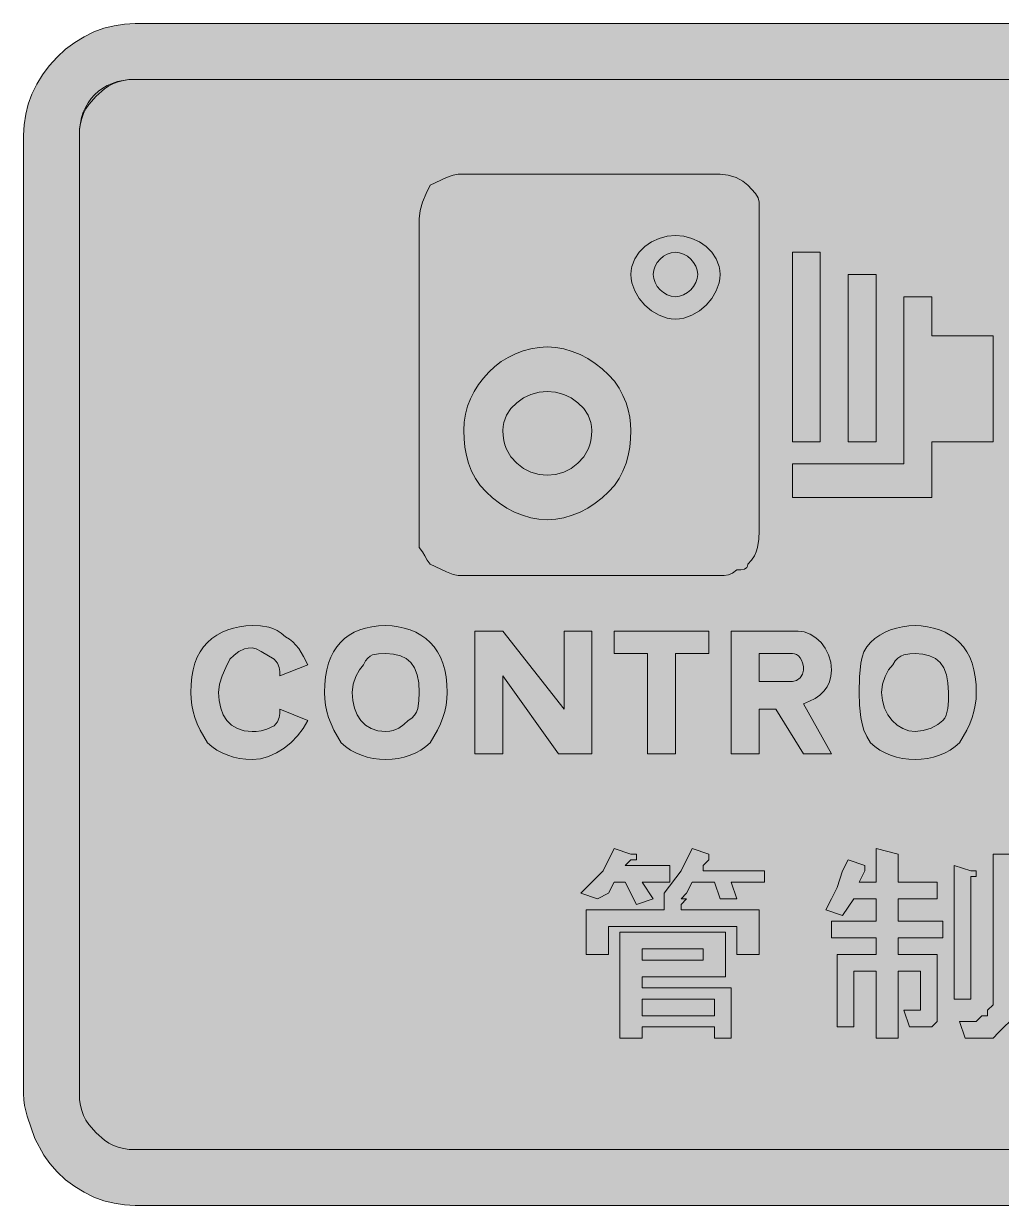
# Model space of a CAD drawing. Header units: metres. Extents: x 90 to 475, y 8 to 262.
# Drawn here: x 90.3 to 300.9, y 7.9 to 262.3 of the extents above; entities that cross this region are included whole.
import ezdxf

# ---------------------------------------------------------------- set-up
doc = ezdxf.new("R2010")
doc.units = ezdxf.units.M
for name, color, linetype, true_color in [('FILL_BLACK_000000', 7, 'Continuous', 0x000000), ('FILL_RED_FF0000', 7, 'Continuous', 0xff0000), ('FILL_WHITE_FFFFFF', 7, 'Continuous', 0xffffff)]:
    doc.layers.add(name, color=color, linetype=linetype, true_color=true_color)

msp = doc.modelspace()

# ---------------------------------------------------------------- hatches: boundary and pattern name
at = {"layer": 'FILL_BLACK_000000', "true_color": 0x000000}
h = msp.add_hatch(color=7, dxfattribs=at)
h.dxf.hatch_style = 1
h.paths.add_polyline_path([(245.16, 228.4), (246.27, 227.52), (247.92, 225.72), (248.46, 224.82), (248.67, 223.92), (248.67, 220.32), (248.67, 153.12), (248.63, 151.32), (248.37, 149.52), (248.08, 148.62), (247.66, 147.72), (247.06, 146.82), (246.27, 145.92), (246.22, 145.52), (246.06, 145.23), (245.52, 144.87), (244.75, 144.74), (243.87, 144.72), (242.97, 144.03), (242.07, 143.67), (241.17, 143.54), (240.27, 143.52), (183.87, 143.52), (182.76, 143.73), (181.32, 144.27), (177.87, 145.92), (177.16, 146.82), (176.67, 147.72), (176.18, 148.62), (175.47, 149.52), (175.47, 153.12), (175.47, 220.32), (175.68, 222.12), (176.22, 223.92), (176.99, 225.72), (177.87, 227.52), (181.32, 229.17), (182.76, 229.71), (183.87, 229.92), (240.27, 229.92), (242.05, 229.71), (243.72, 229.17), (245.16, 228.4)])
h.paths.add_polyline_path([(239.45, 211.66), (238.5, 213.09), (237.27, 214.32), (235.82, 215.33), (234.2, 216.08), (232.46, 216.56), (230.67, 216.72), (228.88, 216.56), (227.15, 216.08), (225.52, 215.33), (224.07, 214.32), (222.84, 213.09), (221.9, 211.66), (221.29, 210.06), (221.13, 209.21), (221.07, 208.32), (221.13, 207.42), (221.29, 206.53), (221.9, 204.79), (222.84, 203.17), (224.07, 201.72), (225.52, 200.49), (227.15, 199.54), (228.88, 198.94), (229.77, 198.78), (230.67, 198.72), (231.57, 198.78), (232.46, 198.94), (234.2, 199.54), (235.82, 200.49), (237.27, 201.72), (238.5, 203.17), (239.45, 204.79), (240.05, 206.53), (240.21, 207.42), (240.27, 208.32), (240.21, 209.21), (240.05, 210.06), (239.45, 211.66)], flags=16)
h.paths.add_polyline_path([(220.83, 177.61), (220.5, 179.15), (220.02, 180.72), (219.37, 182.29), (218.54, 183.83), (217.51, 185.32), (216.27, 186.72), (214.87, 188.01), (213.36, 189.18), (211.78, 190.2), (210.12, 191.07), (208.41, 191.77), (206.65, 192.29), (204.87, 192.61), (203.07, 192.72), (201.29, 192.62), (199.54, 192.34), (197.84, 191.88), (196.21, 191.26), (194.64, 190.48), (193.16, 189.56), (191.76, 188.5), (190.47, 187.32), (189.29, 186.03), (188.23, 184.63), (187.31, 183.15), (186.53, 181.58), (185.91, 179.95), (185.45, 178.25), (185.17, 176.5), (185.07, 174.72), (185.13, 172.92), (185.31, 171.14), (185.64, 169.38), (186.12, 167.67), (186.77, 166.01), (187.6, 164.43), (188.63, 162.92), (189.87, 161.52), (191.27, 160.23), (192.78, 159.06), (194.36, 158.04), (196.02, 157.17), (197.73, 156.47), (199.49, 155.95), (201.27, 155.63), (203.07, 155.52), (204.87, 155.63), (206.65, 155.95), (208.41, 156.47), (210.12, 157.17), (211.78, 158.04), (213.36, 159.06), (214.87, 160.23), (216.27, 161.52), (217.51, 162.92), (218.54, 164.43), (219.37, 166.01), (220.02, 167.67), (220.5, 169.38), (220.83, 171.14), (221.01, 172.92), (221.07, 174.72), (221.01, 176.12), (220.83, 177.61)], flags=16)
h = msp.add_hatch(color=7, dxfattribs=at)
h.dxf.hatch_style = 1
h.paths.add_polyline_path([(235.36, 207.42), (235.06, 206.56), (234.58, 205.75), (233.97, 205.02), (233.24, 204.41), (232.43, 203.93), (231.57, 203.63), (230.67, 203.52), (229.77, 203.63), (228.91, 203.93), (228.1, 204.41), (227.37, 205.02), (226.76, 205.75), (226.28, 206.56), (225.98, 207.42), (225.87, 208.32), (225.98, 209.22), (226.28, 210.08), (226.76, 210.89), (227.37, 211.62), (228.1, 212.23), (228.91, 212.71), (229.77, 213.01), (230.67, 213.12), (231.57, 213.01), (232.43, 212.71), (233.24, 212.23), (233.97, 211.62), (234.58, 210.89), (235.06, 210.08), (235.36, 209.22), (235.47, 208.32), (235.36, 207.42)])
h = msp.add_hatch(color=7, dxfattribs=at)
h.dxf.hatch_style = 1
h.paths.add_polyline_path([(261.87, 172.32), (255.87, 172.32), (255.87, 213.12), (261.87, 213.12), (261.87, 172.32)])
h = msp.add_hatch(color=7, dxfattribs=at)
h.dxf.hatch_style = 1
h.paths.add_polyline_path([(273.87, 172.32), (267.87, 172.32), (267.87, 208.32), (273.87, 208.32), (273.87, 172.32)])
h = msp.add_hatch(color=7, dxfattribs=at)
h.dxf.hatch_style = 1
h.paths.add_polyline_path([(285.87, 203.52), (285.87, 195.12), (299.07, 195.12), (299.07, 172.32), (285.87, 172.32), (285.87, 160.32), (255.87, 160.32), (255.87, 167.52), (279.87, 167.52), (279.87, 203.52), (285.87, 203.52)])
h = msp.add_hatch(color=7, dxfattribs=at)
h.dxf.hatch_style = 1
h.paths.add_polyline_path([(212.61, 173.62), (212.45, 172.58), (212.2, 171.61), (211.85, 170.69), (210.9, 169.05), (209.67, 167.67), (208.22, 166.58), (206.6, 165.78), (204.86, 165.29), (203.07, 165.12), (201.28, 165.29), (199.55, 165.78), (197.92, 166.58), (196.47, 167.67), (195.24, 169.05), (194.3, 170.69), (193.94, 171.61), (193.69, 172.58), (193.53, 173.62), (193.47, 174.72), (193.53, 175.61), (193.69, 176.46), (194.3, 178.06), (195.24, 179.49), (196.47, 180.72), (197.92, 181.73), (199.55, 182.48), (201.28, 182.96), (203.07, 183.12), (204.86, 182.96), (206.6, 182.48), (208.22, 181.73), (209.67, 180.72), (210.9, 179.49), (211.85, 178.06), (212.45, 176.46), (212.61, 175.61), (212.67, 174.72), (212.61, 173.62)])
h = msp.add_hatch(color=7, dxfattribs=at)
h.dxf.hatch_style = 1
h.paths.add_polyline_path([(150.46, 110.58), (149.26, 108.98), (147.88, 107.55), (146.37, 106.32), (144.74, 105.31), (143.03, 104.56), (141.27, 104.08), (139.47, 103.92), (138.12, 103.98), (136.79, 104.14), (135.48, 104.43), (134.22, 104.82), (133.01, 105.33), (131.88, 105.94), (130.82, 106.68), (129.87, 107.52), (128.3, 110.22), (127.68, 111.57), (127.17, 112.92), (126.78, 114.27), (126.5, 115.62), (126.33, 116.97), (126.27, 118.32), (126.33, 120.06), (126.5, 121.69), (126.78, 123.21), (127.17, 124.62), (127.68, 125.91), (128.3, 127.09), (129.03, 128.16), (129.87, 129.12), (130.82, 129.96), (131.88, 130.69), (133.01, 131.31), (134.22, 131.82), (135.48, 132.21), (136.79, 132.49), (138.12, 132.66), (139.47, 132.72), (141.27, 132.68), (143.07, 132.42), (143.97, 132.13), (144.87, 131.71), (145.77, 131.11), (146.67, 130.32), (147.52, 129.82), (148.26, 129.21), (149.52, 127.77), (150.55, 126.1), (151.47, 124.32), (145.47, 121.92), (145.45, 122.82), (145.32, 123.72), (144.96, 124.62), (144.27, 125.52), (141.42, 127.17), (140.39, 127.71), (139.47, 127.92), (138.62, 127.87), (137.88, 127.71), (136.62, 127.17), (135.59, 126.4), (134.67, 125.52), (133.79, 123.72), (133.02, 121.92), (132.48, 120.12), (132.27, 118.32), (132.38, 116.58), (132.72, 114.98), (133.28, 113.55), (134.07, 112.32), (135.08, 111.31), (136.32, 110.56), (137.78, 110.08), (139.47, 109.92), (140.39, 109.94), (141.42, 110.07), (142.68, 110.43), (144.27, 111.12), (144.96, 112.02), (145.32, 112.92), (145.45, 113.82), (145.47, 114.72), (151.47, 112.32), (150.46, 110.58)])
h = msp.add_hatch(color=7, dxfattribs=at)
h.dxf.hatch_style = 1
h.paths.add_polyline_path([(170.95, 132.49), (172.26, 132.21), (173.52, 131.82), (174.73, 131.31), (175.86, 130.69), (176.92, 129.96), (177.87, 129.12), (178.71, 128.16), (179.45, 127.09), (180.06, 125.91), (180.57, 124.62), (180.96, 123.21), (181.25, 121.69), (181.41, 120.06), (181.47, 118.32), (181.41, 116.97), (181.25, 115.62), (180.96, 114.27), (180.57, 112.92), (180.06, 111.57), (179.45, 110.22), (177.87, 107.52), (176.92, 106.68), (175.86, 105.94), (174.73, 105.33), (173.52, 104.82), (172.26, 104.43), (170.95, 104.14), (169.62, 103.98), (168.27, 103.92), (166.92, 103.98), (165.59, 104.14), (164.28, 104.43), (163.02, 104.82), (161.81, 105.33), (160.68, 105.94), (159.62, 106.68), (158.67, 107.52), (157.1, 110.22), (156.48, 111.57), (155.97, 112.92), (155.58, 114.27), (155.3, 115.62), (155.13, 116.97), (155.07, 118.32), (155.13, 120.06), (155.29, 121.69), (155.57, 123.21), (155.95, 124.62), (156.44, 125.91), (157.03, 127.09), (157.73, 128.16), (158.52, 129.12), (159.41, 129.96), (160.4, 130.69), (161.49, 131.31), (162.66, 131.82), (163.93, 132.21), (165.29, 132.49), (166.74, 132.66), (168.27, 132.72), (169.62, 132.66), (170.95, 132.49)])
h.paths.add_polyline_path([(175.02, 122.16), (174.46, 123.61), (173.67, 124.77), (172.66, 125.64), (171.42, 126.25), (169.96, 126.61), (168.27, 126.72), (166.68, 126.68), (165.42, 126.42), (164.88, 126.13), (164.39, 125.71), (163.92, 125.11), (163.47, 124.32), (162.59, 123.21), (161.82, 121.77), (161.28, 120.1), (161.07, 118.32), (161.18, 116.58), (161.52, 114.98), (162.08, 113.55), (162.87, 112.32), (163.88, 111.31), (165.12, 110.56), (166.58, 110.08), (168.27, 109.92), (169.12, 109.97), (169.86, 110.13), (171.12, 110.67), (172.15, 111.44), (173.07, 112.32), (173.86, 112.82), (174.46, 113.43), (174.88, 114.11), (175.17, 114.87), (175.43, 116.54), (175.47, 118.32), (175.36, 120.4), (175.02, 122.16)], flags=16)
h = msp.add_hatch(color=7, dxfattribs=at)
h.dxf.hatch_style = 1
h.paths.add_polyline_path([(284.95, 132.49), (286.26, 132.21), (287.52, 131.82), (288.73, 131.31), (289.86, 130.69), (290.92, 129.96), (291.87, 129.12), (292.71, 128.16), (293.45, 127.09), (294.06, 125.91), (294.57, 124.62), (294.96, 123.21), (295.25, 121.69), (295.41, 120.06), (295.47, 118.32), (295.41, 116.97), (295.25, 115.62), (294.96, 114.27), (294.57, 112.92), (294.06, 111.57), (293.45, 110.22), (291.87, 107.52), (290.92, 106.68), (289.86, 105.94), (288.73, 105.33), (287.52, 104.82), (286.26, 104.43), (284.95, 104.14), (283.62, 103.98), (282.27, 103.92), (280.92, 103.98), (279.59, 104.14), (278.28, 104.43), (277.02, 104.82), (275.81, 105.33), (274.68, 105.94), (273.62, 106.68), (272.67, 107.52), (271.88, 108.87), (271.28, 110.22), (270.86, 111.57), (270.57, 112.92), (270.31, 115.62), (270.27, 118.32), (270.31, 121.69), (270.57, 124.62), (270.86, 125.91), (271.28, 127.09), (271.88, 128.16), (272.67, 129.12), (273.62, 129.96), (274.68, 130.69), (275.81, 131.31), (277.02, 131.82), (278.28, 132.21), (279.59, 132.49), (280.92, 132.66), (282.27, 132.72), (283.62, 132.66), (284.95, 132.49)])
h.paths.add_polyline_path([(289.02, 122.16), (288.46, 123.61), (287.67, 124.77), (286.66, 125.64), (285.42, 126.25), (283.96, 126.61), (282.27, 126.72), (281.18, 126.68), (279.87, 126.42), (279.2, 126.13), (278.56, 125.71), (277.97, 125.11), (277.47, 124.32), (276.59, 123.21), (275.82, 121.77), (275.28, 120.1), (275.07, 118.32), (275.23, 116.58), (275.69, 114.98), (276.4, 113.55), (277.32, 112.32), (278.41, 111.31), (279.63, 110.56), (280.93, 110.08), (282.27, 109.92), (284.05, 110.13), (285.72, 110.67), (287.16, 111.44), (288.27, 112.32), (288.67, 112.82), (288.96, 113.43), (289.32, 114.87), (289.45, 116.54), (289.47, 118.32), (289.36, 120.4), (289.02, 122.16)], flags=16)
h = msp.add_hatch(color=7, dxfattribs=at)
h.dxf.hatch_style = 1
h.paths.add_polyline_path([(206.67, 131.52), (212.67, 131.52), (212.67, 105.12), (205.47, 105.12), (193.47, 121.92), (193.47, 105.12), (187.47, 105.12), (187.47, 131.52), (193.47, 131.52), (206.67, 114.72), (206.67, 131.52)])
h = msp.add_hatch(color=7, dxfattribs=at)
h.dxf.hatch_style = 1
h.paths.add_polyline_path([(230.67, 105.12), (224.67, 105.12), (224.67, 126.72), (217.47, 126.72), (217.47, 131.52), (237.87, 131.52), (237.87, 126.72), (230.67, 126.72), (230.67, 105.12)])
h = msp.add_hatch(color=7, dxfattribs=at)
h.dxf.hatch_style = 1
h.paths.add_polyline_path([(258.27, 105.12), (252.27, 114.72), (248.67, 114.72), (248.67, 105.12), (242.67, 105.12), (242.67, 131.52), (257.07, 131.52), (258.41, 131.36), (259.71, 130.88), (260.93, 130.13), (262.02, 129.12), (262.94, 127.89), (263.65, 126.46), (264.11, 124.86), (264.27, 123.12), (264.16, 121.83), (263.84, 120.64), (263.32, 119.58), (262.62, 118.62), (261.75, 117.78), (260.73, 117.04), (259.56, 116.43), (258.27, 115.92), (264.27, 105.12), (258.27, 105.12)])
h.paths.add_polyline_path([(256.75, 120.93), (257.52, 121.47), (258.06, 122.24), (258.27, 123.12), (258.22, 123.96), (258.06, 124.69), (257.83, 125.31), (257.52, 125.82), (257.16, 126.21), (256.75, 126.49), (256.32, 126.66), (255.87, 126.72), (248.67, 126.72), (248.67, 120.72), (255.87, 120.72), (256.75, 120.93)], flags=16)
h = msp.add_hatch(color=7, dxfattribs=at)
h.dxf.hatch_style = 1
h.paths.add_polyline_path([(215.07, 79.92), (217.47, 84.72), (221.07, 83.52), (222.27, 83.52), (222.27, 82.32), (221.07, 82.32), (219.87, 81.12), (229.47, 81.12), (229.47, 77.52), (223.47, 77.52), (225.87, 73.92), (222.27, 72.72), (219.87, 77.52), (217.47, 77.52), (216.27, 75.12), (213.87, 73.92), (210.27, 75.12), (215.07, 79.92)])
h = msp.add_hatch(color=7, dxfattribs=at)
h.dxf.hatch_style = 1
h.paths.add_polyline_path([(234.27, 84.72), (237.87, 83.52), (237.87, 82.32), (236.67, 81.12), (236.67, 79.92), (249.87, 79.92), (249.87, 77.52), (242.67, 77.52), (243.87, 73.92), (240.27, 73.92), (239.07, 77.52), (234.27, 77.52), (233.07, 75.12), (231.87, 73.92), (233.07, 73.92), (231.87, 72.72), (231.87, 71.52), (248.67, 71.52), (248.67, 61.92), (243.87, 61.92), (243.87, 67.92), (216.27, 67.92), (216.27, 61.92), (211.47, 61.92), (211.47, 71.52), (228.27, 71.52), (228.27, 75.12), (231.87, 79.92), (234.27, 84.72)])
h = msp.add_hatch(color=7, dxfattribs=at)
h.dxf.hatch_style = 1
h.paths.add_polyline_path([(264.27, 73.92), (265.47, 76.32), (266.67, 79.92), (267.87, 82.32), (271.47, 81.12), (271.47, 79.92), (270.27, 77.52), (273.87, 77.52), (273.87, 84.72), (278.67, 83.52), (278.67, 82.32), (278.67, 77.52), (287.07, 77.52), (287.07, 73.92), (278.67, 73.92), (278.67, 69.12), (288.27, 69.12), (288.27, 65.52), (278.67, 65.52), (278.67, 61.92), (287.07, 61.92), (287.07, 51.12), (287.07, 48.72), (287.07, 47.52), (285.87, 46.32), (284.67, 46.32), (281.07, 46.32), (279.87, 49.92), (282.27, 49.92), (283.47, 49.92), (283.47, 52.32), (283.47, 58.32), (278.67, 58.32), (278.67, 43.92), (273.87, 43.92), (273.87, 58.32), (269.07, 58.32), (269.07, 46.32), (265.47, 46.32), (265.47, 61.92), (273.87, 61.92), (273.87, 65.52), (264.27, 65.52), (264.27, 69.12), (273.87, 69.12), (273.87, 73.92), (269.07, 73.92), (266.67, 70.32), (263.07, 71.52), (264.27, 73.92)])
h = msp.add_hatch(color=7, dxfattribs=at)
h.dxf.hatch_style = 1
h.paths.add_polyline_path([(301.47, 83.52), (302.67, 83.52), (303.87, 82.32), (302.67, 82.32), (302.67, 81.12), (302.67, 49.92), (302.67, 47.52), (301.47, 46.32), (300.27, 45.12), (299.07, 43.92), (293.07, 43.92), (291.87, 47.52), (295.47, 47.52), (296.67, 48.72), (297.87, 48.72), (297.87, 49.92), (299.07, 51.12), (299.07, 83.52), (301.47, 83.52)])
h = msp.add_hatch(color=7, dxfattribs=at)
h.dxf.hatch_style = 1
h.paths.add_polyline_path([(294.27, 79.92), (295.47, 79.92), (295.47, 78.72), (294.27, 78.72), (294.27, 52.32), (290.67, 52.32), (290.67, 81.12), (294.27, 79.92)])
h = msp.add_hatch(color=7, dxfattribs=at)
h.dxf.hatch_style = 1
h.paths.add_polyline_path([(223.47, 57.12), (223.47, 54.72), (242.67, 54.72), (242.67, 43.92), (239.07, 43.92), (239.07, 46.32), (223.47, 46.32), (223.47, 43.92), (218.67, 43.92), (218.67, 66.72), (241.47, 66.72), (241.47, 57.12), (223.47, 57.12)])
h.paths.add_polyline_path([(223.47, 63.12), (223.47, 60.72), (236.67, 60.72), (236.67, 63.12), (223.47, 63.12)], flags=16)
h.paths.add_polyline_path([(239.07, 52.32), (223.47, 52.32), (223.47, 48.72), (239.07, 48.72), (239.07, 52.32)], flags=16)
at = {"layer": 'FILL_RED_FF0000', "true_color": 0xff0000}
h = msp.add_hatch(color=7, dxfattribs=at)
h.dxf.hatch_style = 1
h.paths.add_polyline_path([(456.46, 261.87), (458.45, 261.31), (460.47, 260.52), (462.49, 259.51), (464.48, 258.27), (466.42, 256.81), (468.27, 255.12), (469.96, 253.27), (471.42, 251.31), (472.66, 249.28), (473.67, 247.17), (474.46, 245.01), (475.02, 242.8), (475.36, 240.57), (475.47, 238.32), (475.47, 31.92), (475.36, 29.67), (475.02, 27.44), (474.46, 25.23), (473.67, 23.07), (472.66, 20.96), (471.42, 18.93), (469.96, 16.97), (468.27, 15.12), (466.42, 13.43), (464.48, 11.97), (462.49, 10.73), (460.47, 9.72), (458.45, 8.93), (456.46, 8.37), (454.52, 8.03), (452.67, 7.92), (114.27, 7.92), (112.02, 8.03), (109.79, 8.37), (107.58, 8.93), (105.42, 9.72), (103.31, 10.73), (101.28, 11.97), (99.32, 13.43), (97.47, 15.12), (95.88, 16.92), (94.62, 18.72), (92.67, 22.32), (91.02, 27.12), (90.48, 29.41), (90.32, 30.62), (90.27, 31.92), (90.27, 238.32), (90.38, 240.57), (90.72, 242.8), (91.28, 245.01), (92.07, 247.17), (93.08, 249.28), (94.32, 251.31), (95.78, 253.27), (97.47, 255.12), (99.32, 256.81), (101.28, 258.27), (103.31, 259.51), (105.42, 260.52), (107.58, 261.31), (109.79, 261.87), (112.02, 262.21), (114.27, 262.32), (452.67, 262.32), (454.52, 262.21), (456.46, 261.87)])
h.paths.add_polyline_path([(111.78, 250.09), (110.66, 249.81), (109.62, 249.42), (108.63, 248.91), (107.69, 248.29), (105.87, 246.72), (104.3, 244.9), (103.68, 243.96), (103.17, 242.97), (102.78, 241.93), (102.5, 240.81), (102.33, 239.62), (102.27, 238.32), (102.27, 31.92), (102.33, 30.62), (102.5, 29.43), (102.78, 28.31), (103.17, 27.27), (103.68, 26.28), (104.3, 25.34), (105.87, 23.52), (107.69, 21.94), (108.63, 21.33), (109.62, 20.82), (110.66, 20.43), (111.78, 20.14), (112.97, 19.98), (114.27, 19.92), (452.67, 19.92), (453.62, 19.98), (454.66, 20.14), (456.87, 20.82), (457.99, 21.33), (459.08, 21.94), (460.12, 22.68), (461.07, 23.52), (461.86, 24.42), (462.46, 25.34), (462.88, 26.28), (463.17, 27.27), (463.43, 29.43), (463.47, 31.92), (463.47, 238.32), (463.47, 243.12), (462.76, 244.02), (462.27, 244.92), (461.78, 245.82), (461.07, 246.72), (459.98, 247.6), (458.67, 248.37), (457.36, 248.91), (456.27, 249.12), (455.37, 249.81), (454.47, 250.17), (453.57, 250.3), (452.67, 250.32), (114.27, 250.32), (112.97, 250.26), (111.78, 250.09)], flags=16)
at = {"layer": 'FILL_WHITE_FFFFFF', "true_color": 0xffffff}
h = msp.add_hatch(color=7, dxfattribs=at)
h.dxf.hatch_style = 1
h.paths.add_polyline_path([(452.67, 250.32), (453.57, 250.3), (454.47, 250.17), (455.37, 249.81), (456.27, 249.12), (457.36, 248.91), (458.67, 248.37), (459.98, 247.6), (461.07, 246.72), (461.78, 245.82), (462.27, 244.92), (462.76, 244.02), (463.47, 243.12), (463.47, 238.32), (463.47, 31.92), (463.43, 29.43), (463.17, 27.27), (462.88, 26.28), (462.46, 25.34), (461.86, 24.42), (461.07, 23.52), (459.98, 22.62), (458.67, 21.72), (457.36, 20.82), (456.27, 19.92), (452.67, 19.92), (114.27, 19.92), (112.97, 19.98), (111.78, 20.14), (110.66, 20.43), (109.62, 20.82), (108.63, 21.33), (107.69, 21.94), (105.87, 23.52), (104.3, 25.34), (103.68, 26.28), (103.17, 27.27), (102.78, 28.31), (102.5, 29.43), (102.33, 30.62), (102.27, 31.92), (102.27, 238.32), (102.33, 239.64), (102.49, 240.9), (102.76, 242.1), (103.13, 243.23), (103.6, 244.29), (104.17, 245.28), (104.83, 246.19), (105.57, 247.02), (106.4, 247.76), (107.31, 248.42), (108.3, 248.99), (109.36, 249.46), (110.49, 249.83), (111.69, 250.1), (112.95, 250.26), (114.27, 250.32), (452.67, 250.32)])

# ---------------------------------------------------------------- linework, layer by layer
at = {"layer": 'FILL_BLACK_000000', "lineweight": 0, "true_color": 0x000000}
for points in [[(245.16, 228.4), (246.27, 227.52), (247.92, 225.72), (248.46, 224.82), (248.67, 223.92), (248.67, 220.32), (248.67, 153.12), (248.63, 151.32), (248.37, 149.52), (248.08, 148.62), (247.66, 147.72), (247.06, 146.82), (246.27, 145.92), (246.22, 145.52), (246.06, 145.23), (245.52, 144.87), (244.75, 144.74), (243.87, 144.72), (242.97, 144.03), (242.07, 143.67), (241.17, 143.54), (240.27, 143.52), (183.87, 143.52), (182.76, 143.73), (181.32, 144.27), (177.87, 145.92), (177.16, 146.82), (176.67, 147.72), (176.18, 148.62), (175.47, 149.52), (175.47, 153.12), (175.47, 220.32), (175.68, 222.12), (176.22, 223.92), (176.99, 225.72), (177.87, 227.52), (181.32, 229.17), (182.76, 229.71), (183.87, 229.92), (240.27, 229.92), (242.05, 229.71), (243.72, 229.17)], [(239.45, 211.66), (238.5, 213.09), (237.27, 214.32), (235.82, 215.33), (234.2, 216.08), (232.46, 216.56), (230.67, 216.72), (228.88, 216.56), (227.15, 216.08), (225.52, 215.33), (224.07, 214.32), (222.84, 213.09), (221.9, 211.66), (221.29, 210.06), (221.13, 209.21), (221.07, 208.32), (221.13, 207.42), (221.29, 206.53), (221.9, 204.79), (222.84, 203.17), (224.07, 201.72), (225.52, 200.49), (227.15, 199.54), (228.88, 198.94), (229.77, 198.78), (230.67, 198.72), (231.57, 198.78), (232.46, 198.94), (234.2, 199.54), (235.82, 200.49), (237.27, 201.72), (238.5, 203.17), (239.45, 204.79), (240.05, 206.53), (240.21, 207.42), (240.27, 208.32), (240.21, 209.21), (240.05, 210.06)], [(235.36, 207.42), (235.06, 206.56), (234.58, 205.75), (233.97, 205.02), (233.24, 204.41), (232.43, 203.93), (231.57, 203.63), (230.67, 203.52), (229.77, 203.63), (228.91, 203.93), (228.1, 204.41), (227.37, 205.02), (226.76, 205.75), (226.28, 206.56), (225.98, 207.42), (225.87, 208.32), (225.98, 209.22), (226.28, 210.08), (226.76, 210.89), (227.37, 211.62), (228.1, 212.23), (228.91, 212.71), (229.77, 213.01), (230.67, 213.12), (231.57, 213.01), (232.43, 212.71), (233.24, 212.23), (233.97, 211.62), (234.58, 210.89), (235.06, 210.08), (235.36, 209.22), (235.47, 208.32)], [(261.87, 172.32), (255.87, 172.32), (255.87, 213.12), (261.87, 213.12)], [(273.87, 172.32), (267.87, 172.32), (267.87, 208.32), (273.87, 208.32)], [(285.87, 203.52), (285.87, 195.12), (299.07, 195.12), (299.07, 172.32), (285.87, 172.32), (285.87, 160.32), (255.87, 160.32), (255.87, 167.52), (279.87, 167.52), (279.87, 203.52)], [(220.83, 177.61), (220.5, 179.15), (220.02, 180.72), (219.37, 182.29), (218.54, 183.83), (217.51, 185.32), (216.27, 186.72), (214.87, 188.01), (213.36, 189.18), (211.78, 190.2), (210.12, 191.07), (208.41, 191.77), (206.65, 192.29), (204.87, 192.61), (203.07, 192.72), (201.29, 192.62), (199.54, 192.34), (197.84, 191.88), (196.21, 191.26), (194.64, 190.48), (193.16, 189.56), (191.76, 188.5), (190.47, 187.32), (189.29, 186.03), (188.23, 184.63), (187.31, 183.15), (186.53, 181.58), (185.91, 179.95), (185.45, 178.25), (185.17, 176.5), (185.07, 174.72), (185.13, 172.92), (185.31, 171.14), (185.64, 169.38), (186.12, 167.67), (186.77, 166.01), (187.6, 164.43), (188.63, 162.92), (189.87, 161.52), (191.27, 160.23), (192.78, 159.06), (194.36, 158.04), (196.02, 157.17), (197.73, 156.47), (199.49, 155.95), (201.27, 155.63), (203.07, 155.52), (204.87, 155.63), (206.65, 155.95), (208.41, 156.47), (210.12, 157.17), (211.78, 158.04), (213.36, 159.06), (214.87, 160.23), (216.27, 161.52), (217.51, 162.92), (218.54, 164.43), (219.37, 166.01), (220.02, 167.67), (220.5, 169.38), (220.83, 171.14), (221.01, 172.92), (221.07, 174.72), (221.01, 176.12)], [(212.61, 173.62), (212.45, 172.58), (212.2, 171.61), (211.85, 170.69), (210.9, 169.05), (209.67, 167.67), (208.22, 166.58), (206.6, 165.78), (204.86, 165.29), (203.07, 165.12), (201.28, 165.29), (199.55, 165.78), (197.92, 166.58), (196.47, 167.67), (195.24, 169.05), (194.3, 170.69), (193.94, 171.61), (193.69, 172.58), (193.53, 173.62), (193.47, 174.72), (193.53, 175.61), (193.69, 176.46), (194.3, 178.06), (195.24, 179.49), (196.47, 180.72), (197.92, 181.73), (199.55, 182.48), (201.28, 182.96), (203.07, 183.12), (204.86, 182.96), (206.6, 182.48), (208.22, 181.73), (209.67, 180.72), (210.9, 179.49), (211.85, 178.06), (212.45, 176.46), (212.61, 175.61), (212.67, 174.72)], [(150.46, 110.58), (149.26, 108.98), (147.88, 107.55), (146.37, 106.32), (144.74, 105.31), (143.03, 104.56), (141.27, 104.08), (139.47, 103.92), (138.12, 103.98), (136.79, 104.14), (135.48, 104.43), (134.22, 104.82), (133.01, 105.33), (131.88, 105.94), (130.82, 106.68), (129.87, 107.52), (128.3, 110.22), (127.68, 111.57), (127.17, 112.92), (126.78, 114.27), (126.5, 115.62), (126.33, 116.97), (126.27, 118.32), (126.33, 120.06), (126.5, 121.69), (126.78, 123.21), (127.17, 124.62), (127.68, 125.91), (128.3, 127.09), (129.03, 128.16), (129.87, 129.12), (130.82, 129.96), (131.88, 130.69), (133.01, 131.31), (134.22, 131.82), (135.48, 132.21), (136.79, 132.49), (138.12, 132.66), (139.47, 132.72), (141.27, 132.68), (143.07, 132.42), (143.97, 132.13), (144.87, 131.71), (145.77, 131.11), (146.67, 130.32), (147.52, 129.82), (148.26, 129.21), (149.52, 127.77), (150.55, 126.1), (151.47, 124.32), (145.47, 121.92), (145.45, 122.82), (145.32, 123.72), (144.96, 124.62), (144.27, 125.52), (141.42, 127.17), (140.39, 127.71), (139.47, 127.92), (138.62, 127.87), (137.88, 127.71), (136.62, 127.17), (135.59, 126.4), (134.67, 125.52), (133.79, 123.72), (133.02, 121.92), (132.48, 120.12), (132.27, 118.32), (132.38, 116.58), (132.72, 114.98), (133.28, 113.55), (134.07, 112.32), (135.08, 111.31), (136.32, 110.56), (137.78, 110.08), (139.47, 109.92), (140.39, 109.94), (141.42, 110.07), (142.68, 110.43), (144.27, 111.12), (144.96, 112.02), (145.32, 112.92), (145.45, 113.82), (145.47, 114.72), (151.47, 112.32)], [(170.95, 132.49), (172.26, 132.21), (173.52, 131.82), (174.73, 131.31), (175.86, 130.69), (176.92, 129.96), (177.87, 129.12), (178.71, 128.16), (179.45, 127.09), (180.06, 125.91), (180.57, 124.62), (180.96, 123.21), (181.25, 121.69), (181.41, 120.06), (181.47, 118.32), (181.41, 116.97), (181.25, 115.62), (180.96, 114.27), (180.57, 112.92), (180.06, 111.57), (179.45, 110.22), (177.87, 107.52), (176.92, 106.68), (175.86, 105.94), (174.73, 105.33), (173.52, 104.82), (172.26, 104.43), (170.95, 104.14), (169.62, 103.98), (168.27, 103.92), (166.92, 103.98), (165.59, 104.14), (164.28, 104.43), (163.02, 104.82), (161.81, 105.33), (160.68, 105.94), (159.62, 106.68), (158.67, 107.52), (157.1, 110.22), (156.48, 111.57), (155.97, 112.92), (155.58, 114.27), (155.3, 115.62), (155.13, 116.97), (155.07, 118.32), (155.13, 120.06), (155.29, 121.69), (155.57, 123.21), (155.95, 124.62), (156.44, 125.91), (157.03, 127.09), (157.73, 128.16), (158.52, 129.12), (159.41, 129.96), (160.4, 130.69), (161.49, 131.31), (162.66, 131.82), (163.93, 132.21), (165.29, 132.49), (166.74, 132.66), (168.27, 132.72), (169.62, 132.66)], [(284.95, 132.49), (286.26, 132.21), (287.52, 131.82), (288.73, 131.31), (289.86, 130.69), (290.92, 129.96), (291.87, 129.12), (292.71, 128.16), (293.45, 127.09), (294.06, 125.91), (294.57, 124.62), (294.96, 123.21), (295.25, 121.69), (295.41, 120.06), (295.47, 118.32), (295.41, 116.97), (295.25, 115.62), (294.96, 114.27), (294.57, 112.92), (294.06, 111.57), (293.45, 110.22), (291.87, 107.52), (290.92, 106.68), (289.86, 105.94), (288.73, 105.33), (287.52, 104.82), (286.26, 104.43), (284.95, 104.14), (283.62, 103.98), (282.27, 103.92), (280.92, 103.98), (279.59, 104.14), (278.28, 104.43), (277.02, 104.82), (275.81, 105.33), (274.68, 105.94), (273.62, 106.68), (272.67, 107.52), (271.88, 108.87), (271.28, 110.22), (270.86, 111.57), (270.57, 112.92), (270.31, 115.62), (270.27, 118.32), (270.31, 121.69), (270.57, 124.62), (270.86, 125.91), (271.28, 127.09), (271.88, 128.16), (272.67, 129.12), (273.62, 129.96), (274.68, 130.69), (275.81, 131.31), (277.02, 131.82), (278.28, 132.21), (279.59, 132.49), (280.92, 132.66), (282.27, 132.72), (283.62, 132.66)], [(206.67, 131.52), (212.67, 131.52), (212.67, 105.12), (205.47, 105.12), (193.47, 121.92), (193.47, 105.12), (187.47, 105.12), (187.47, 131.52), (193.47, 131.52), (206.67, 114.72)], [(230.67, 105.12), (224.67, 105.12), (224.67, 126.72), (217.47, 126.72), (217.47, 131.52), (237.87, 131.52), (237.87, 126.72), (230.67, 126.72)], [(258.27, 105.12), (252.27, 114.72), (248.67, 114.72), (248.67, 105.12), (242.67, 105.12), (242.67, 131.52), (257.07, 131.52), (258.41, 131.36), (259.71, 130.88), (260.93, 130.13), (262.02, 129.12), (262.94, 127.89), (263.65, 126.46), (264.11, 124.86), (264.27, 123.12), (264.16, 121.83), (263.84, 120.64), (263.32, 119.58), (262.62, 118.62), (261.75, 117.78), (260.73, 117.04), (259.56, 116.43), (258.27, 115.92), (264.27, 105.12)], [(175.02, 122.16), (174.46, 123.61), (173.67, 124.77), (172.66, 125.64), (171.42, 126.25), (169.96, 126.61), (168.27, 126.72), (166.68, 126.68), (165.42, 126.42), (164.88, 126.13), (164.39, 125.71), (163.92, 125.11), (163.47, 124.32), (162.59, 123.21), (161.82, 121.77), (161.28, 120.1), (161.07, 118.32), (161.18, 116.58), (161.52, 114.98), (162.08, 113.55), (162.87, 112.32), (163.88, 111.31), (165.12, 110.56), (166.58, 110.08), (168.27, 109.92), (169.12, 109.97), (169.86, 110.13), (171.12, 110.67), (172.15, 111.44), (173.07, 112.32), (173.86, 112.82), (174.46, 113.43), (174.88, 114.11), (175.17, 114.87), (175.43, 116.54), (175.47, 118.32), (175.36, 120.4)], [(256.75, 120.93), (257.52, 121.47), (258.06, 122.24), (258.27, 123.12), (258.22, 123.96), (258.06, 124.69), (257.83, 125.31), (257.52, 125.82), (257.16, 126.21), (256.75, 126.49), (256.32, 126.66), (255.87, 126.72), (248.67, 126.72), (248.67, 120.72), (255.87, 120.72)], [(289.02, 122.16), (288.46, 123.61), (287.67, 124.77), (286.66, 125.64), (285.42, 126.25), (283.96, 126.61), (282.27, 126.72), (281.18, 126.68), (279.87, 126.42), (279.2, 126.13), (278.56, 125.71), (277.97, 125.11), (277.47, 124.32), (276.59, 123.21), (275.82, 121.77), (275.28, 120.1), (275.07, 118.32), (275.23, 116.58), (275.69, 114.98), (276.4, 113.55), (277.32, 112.32), (278.41, 111.31), (279.63, 110.56), (280.93, 110.08), (282.27, 109.92), (284.05, 110.13), (285.72, 110.67), (287.16, 111.44), (288.27, 112.32), (288.67, 112.82), (288.96, 113.43), (289.32, 114.87), (289.45, 116.54), (289.47, 118.32), (289.36, 120.4)], [(215.07, 79.92), (217.47, 84.72), (221.07, 83.52), (222.27, 83.52), (222.27, 82.32), (221.07, 82.32), (219.87, 81.12), (229.47, 81.12), (229.47, 77.52), (223.47, 77.52), (225.87, 73.92), (222.27, 72.72), (219.87, 77.52), (217.47, 77.52), (216.27, 75.12), (213.87, 73.92), (210.27, 75.12)], [(234.27, 84.72), (237.87, 83.52), (237.87, 82.32), (236.67, 81.12), (236.67, 79.92), (249.87, 79.92), (249.87, 77.52), (242.67, 77.52), (243.87, 73.92), (240.27, 73.92), (239.07, 77.52), (234.27, 77.52), (233.07, 75.12), (231.87, 73.92), (233.07, 73.92), (231.87, 72.72), (231.87, 71.52), (248.67, 71.52), (248.67, 61.92), (243.87, 61.92), (243.87, 67.92), (216.27, 67.92), (216.27, 61.92), (211.47, 61.92), (211.47, 71.52), (228.27, 71.52), (228.27, 75.12), (231.87, 79.92)], [(264.27, 73.92), (265.47, 76.32), (266.67, 79.92), (267.87, 82.32), (271.47, 81.12), (271.47, 79.92), (270.27, 77.52), (273.87, 77.52), (273.87, 84.72), (278.67, 83.52), (278.67, 82.32), (278.67, 77.52), (287.07, 77.52), (287.07, 73.92), (278.67, 73.92), (278.67, 69.12), (288.27, 69.12), (288.27, 65.52), (278.67, 65.52), (278.67, 61.92), (287.07, 61.92), (287.07, 51.12), (287.07, 48.72), (287.07, 47.52), (285.87, 46.32), (284.67, 46.32), (281.07, 46.32), (279.87, 49.92), (282.27, 49.92), (283.47, 49.92), (283.47, 52.32), (283.47, 58.32), (278.67, 58.32), (278.67, 43.92), (273.87, 43.92), (273.87, 58.32), (269.07, 58.32), (269.07, 46.32), (265.47, 46.32), (265.47, 61.92), (273.87, 61.92), (273.87, 65.52), (264.27, 65.52), (264.27, 69.12), (273.87, 69.12), (273.87, 73.92), (269.07, 73.92), (266.67, 70.32), (263.07, 71.52)], [(301.47, 83.52), (302.67, 83.52), (303.87, 82.32), (302.67, 82.32), (302.67, 81.12), (302.67, 49.92), (302.67, 47.52), (301.47, 46.32), (300.27, 45.12), (299.07, 43.92), (293.07, 43.92), (291.87, 47.52), (295.47, 47.52), (296.67, 48.72), (297.87, 48.72), (297.87, 49.92), (299.07, 51.12), (299.07, 83.52)], [(294.27, 79.92), (295.47, 79.92), (295.47, 78.72), (294.27, 78.72), (294.27, 52.32), (290.67, 52.32), (290.67, 81.12)], [(223.47, 57.12), (223.47, 54.72), (242.67, 54.72), (242.67, 43.92), (239.07, 43.92), (239.07, 46.32), (223.47, 46.32), (223.47, 43.92), (218.67, 43.92), (218.67, 66.72), (241.47, 66.72), (241.47, 57.12)], [(223.47, 63.12), (223.47, 60.72), (236.67, 60.72), (236.67, 63.12)], [(239.07, 52.32), (223.47, 52.32), (223.47, 48.72), (239.07, 48.72)]]:
    msp.add_lwpolyline(points, close=True, dxfattribs=at)
at = {"layer": 'FILL_RED_FF0000', "lineweight": 0, "true_color": 0xff0000}
for points in [[(452.67, 7.92), (114.27, 7.92), (112.02, 8.03), (109.79, 8.37), (107.58, 8.93), (105.42, 9.72), (103.31, 10.73), (101.28, 11.97), (99.32, 13.43), (97.47, 15.12), (95.88, 16.92), (94.62, 18.72), (92.67, 22.32), (91.02, 27.12), (90.48, 29.41), (90.32, 30.62), (90.27, 31.92), (90.27, 238.32), (90.38, 240.57), (90.72, 242.8), (91.28, 245.01), (92.07, 247.17), (93.08, 249.28), (94.32, 251.31), (95.78, 253.27), (97.47, 255.12), (99.32, 256.81), (101.28, 258.27), (103.31, 259.51), (105.42, 260.52), (107.58, 261.31), (109.79, 261.87), (112.02, 262.21), (114.27, 262.32), (452.67, 262.32)], [(452.67, 250.32), (114.27, 250.32), (112.97, 250.26), (111.78, 250.09), (110.66, 249.81), (109.62, 249.42), (108.63, 248.91), (107.69, 248.29), (105.87, 246.72), (104.3, 244.9), (103.68, 243.96), (103.17, 242.97), (102.78, 241.93), (102.5, 240.81), (102.33, 239.62), (102.27, 238.32), (102.27, 31.92), (102.33, 30.62), (102.5, 29.43), (102.78, 28.31), (103.17, 27.27), (103.68, 26.28), (104.3, 25.34), (105.87, 23.52), (107.69, 21.94), (108.63, 21.33), (109.62, 20.82), (110.66, 20.43), (111.78, 20.14), (112.97, 19.98), (114.27, 19.92), (452.67, 19.92)]]:
    msp.add_lwpolyline(points, dxfattribs=at)
at = {"layer": 'FILL_WHITE_FFFFFF', "lineweight": 0, "true_color": 0xffffff}
msp.add_lwpolyline([(452.67, 19.92), (114.27, 19.92), (112.97, 19.98), (111.78, 20.14), (110.66, 20.43), (109.62, 20.82), (108.63, 21.33), (107.69, 21.94), (105.87, 23.52), (104.3, 25.34), (103.68, 26.28), (103.17, 27.27), (102.78, 28.31), (102.5, 29.43), (102.33, 30.62), (102.27, 31.92), (102.27, 238.32), (102.33, 239.64), (102.49, 240.9), (102.76, 242.1), (103.13, 243.23), (103.6, 244.29), (104.17, 245.28), (104.83, 246.19), (105.57, 247.02), (106.4, 247.76), (107.31, 248.42), (108.3, 248.99), (109.36, 249.46), (110.49, 249.83), (111.69, 250.1), (112.95, 250.26), (114.27, 250.32), (452.67, 250.32)], dxfattribs=at)

doc.saveas('drawing.dxf')
